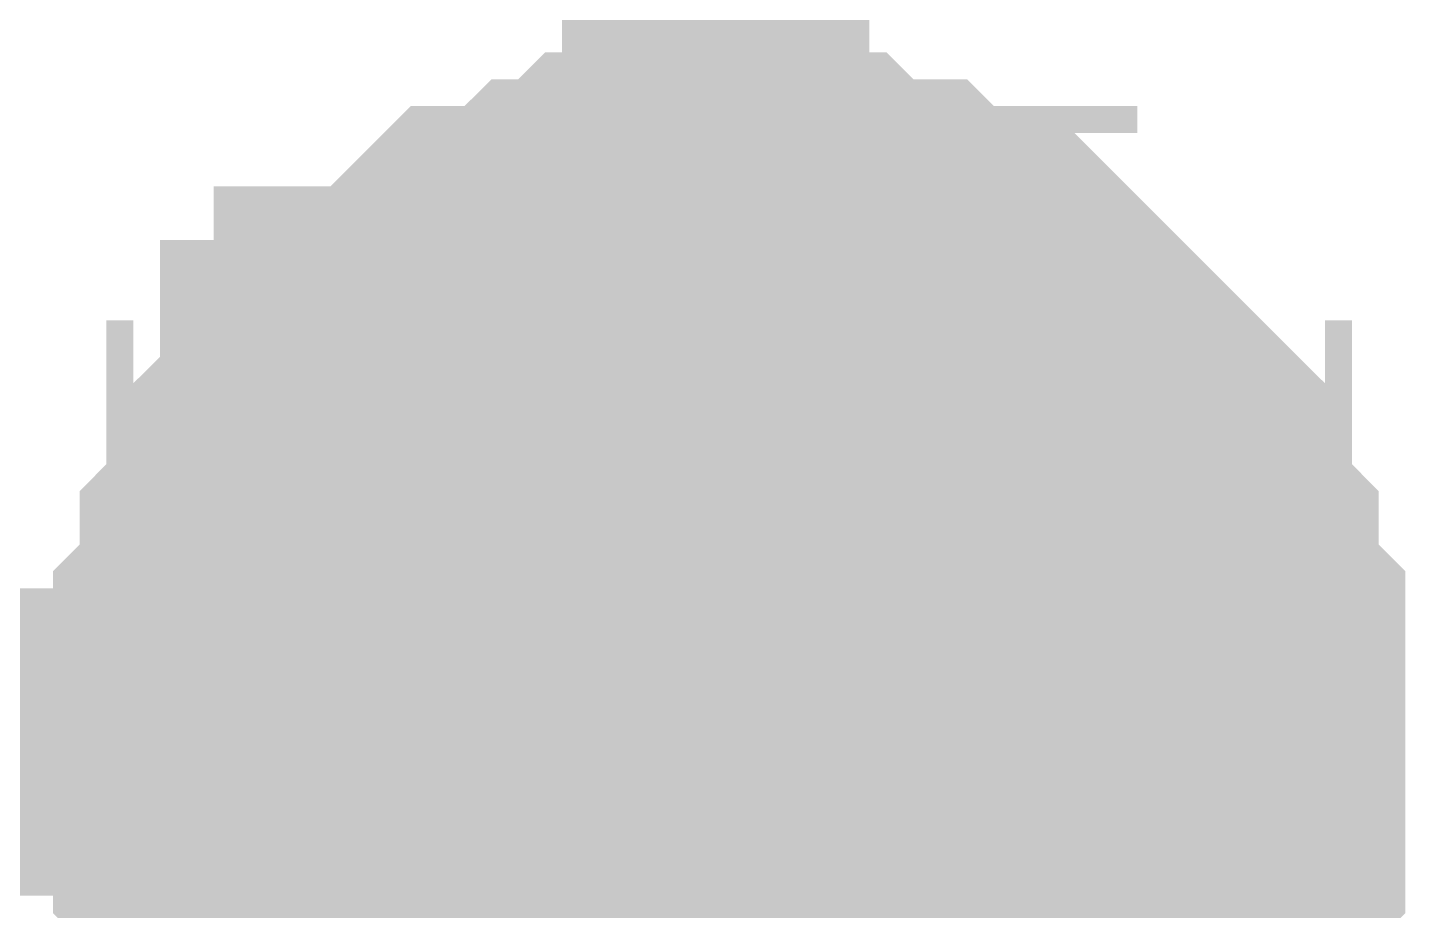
# Model space of a CAD drawing. Header units: inches. Extents: x 0 to 841, y 0 to 594.
# Drawn here: x 76.833 to 78.177, y 24.817 to 25.678 of the extents above; entities that cross this region are included whole.
import ezdxf

# ---------------------------------------------------------------- set-up
doc = ezdxf.new("R2010")
doc.units = ezdxf.units.IN
doc.layers.add('Sheet', color=255, linetype='Continuous')

msp = doc.modelspace()

# ---------------------------------------------------------------- linework, layer by layer
at = {"layer": 'Sheet'}
for points in [[(77.5045, 22.4984, 0.2997, 0.2997, 0), (77.5045, 24.9808, 0.2997, 0.2997, 0), (77.5045, 34.9888, 0.2997, 0.2997, 0)], [(77.008, 24.9808, 0.2997, 0.2997, 0), (77.008, 25.007, 0.2997, 0.2997, 0), (77.008, 25.0331, 0.2997, 0.2997, 0), (77.008, 25.0592, 0.2997, 0.2997, 0), (77.008, 25.0853, 0.2997, 0.2997, 0), (77.0342, 25.1115, 0.2997, 0.2997, 0), (77.0342, 25.1376, 0.2997, 0.2997, 0), (77.0342, 25.1637, 0.2997, 0.2997, 0), (77.0603, 25.1899, 0.2997, 0.2997, 0), (77.0603, 25.216, 0.2997, 0.2997, 0), (77.0603, 25.2421, 0.2997, 0.2997, 0), (77.0864, 25.2421, 0.2997, 0.2997, 0), (77.0864, 25.2683, 0.2997, 0.2997, 0), (77.1126, 25.2944, 0.2997, 0.2997, 0), (77.1126, 25.3205, 0.2997, 0.2997, 0), (77.1387, 25.3205, 0.2997, 0.2997, 0), (77.1648, 25.3466, 0.2997, 0.2997, 0), (77.1648, 25.3728, 0.2997, 0.2997, 0), (77.191, 25.3728, 0.2997, 0.2997, 0), (77.2171, 25.3989, 0.2997, 0.2997, 0), (77.2432, 25.425, 0.2997, 0.2997, 0), (77.2432, 25.425, 0.2997, 0.2997, 0), (77.2694, 25.4512, 0.2997, 0.2997, 0), (77.2955, 25.4512, 0.2997, 0.2997, 0), (77.3216, 25.4512, 0.2997, 0.2997, 0), (77.3478, 25.4773, 0.2997, 0.2997, 0), (77.3739, 25.4773, 0.2997, 0.2997, 0), (77.3739, 25.4773, 0.2997, 0.2997, 0), (77.4, 25.5034, 0.2997, 0.2997, 0), (77.4261, 25.5034, 0.2997, 0.2997, 0), (77.4523, 25.5034, 0.2997, 0.2997, 0), (77.4784, 25.5034, 0.2997, 0.2997, 0), (77.5045, 25.5034, 0.2997, 0.2997, 0)], [(77.008, 24.9808, 0.2997, 0.2997, 0), (77.008, 25.007, 0.2997, 0.2997, 0), (77.008, 25.0331, 0.2997, 0.2997, 0), (77.008, 25.0592, 0.2997, 0.2997, 0), (77.008, 25.0853, 0.2997, 0.2997, 0), (77.0342, 25.1115, 0.2997, 0.2997, 0), (77.0342, 25.1376, 0.2997, 0.2997, 0), (77.0342, 25.1637, 0.2997, 0.2997, 0), (77.0603, 25.1899, 0.2997, 0.2997, 0), (77.0603, 25.216, 0.2997, 0.2997, 0), (77.0603, 25.2421, 0.2997, 0.2997, 0), (77.0864, 25.2421, 0.2997, 0.2997, 0), (77.0864, 25.2683, 0.2997, 0.2997, 0), (77.1126, 25.2944, 0.2997, 0.2997, 0), (77.1126, 25.3205, 0.2997, 0.2997, 0), (77.1387, 25.3205, 0.2997, 0.2997, 0), (77.1648, 25.3466, 0.2997, 0.2997, 0), (77.1648, 25.3728, 0.2997, 0.2997, 0), (77.191, 25.3728, 0.2997, 0.2997, 0), (77.2171, 25.3989, 0.2997, 0.2997, 0), (77.2432, 25.425, 0.2997, 0.2997, 0), (77.2432, 25.425, 0.2997, 0.2997, 0), (77.2694, 25.4512, 0.2997, 0.2997, 0), (77.2955, 25.4512, 0.2997, 0.2997, 0), (77.3216, 25.4512, 0.2997, 0.2997, 0), (77.3478, 25.4773, 0.2997, 0.2997, 0), (77.3739, 25.4773, 0.2997, 0.2997, 0), (77.3739, 25.4773, 0.2997, 0.2997, 0), (77.4, 25.5034, 0.2997, 0.2997, 0), (77.4261, 25.5034, 0.2997, 0.2997, 0), (77.4523, 25.5034, 0.2997, 0.2997, 0), (77.4784, 25.5034, 0.2997, 0.2997, 0), (77.5045, 25.5034, 0.2997, 0.2997, 0)], [(77.008, 24.9808, 0.2997, 0.2997, 0), (77.008, 25.007, 0.2997, 0.2997, 0), (77.008, 25.0331, 0.2997, 0.2997, 0), (77.008, 25.0592, 0.2997, 0.2997, 0), (77.008, 25.0853, 0.2997, 0.2997, 0), (77.0342, 25.1115, 0.2997, 0.2997, 0), (77.0342, 25.1376, 0.2997, 0.2997, 0), (77.0342, 25.1637, 0.2997, 0.2997, 0), (77.0603, 25.1899, 0.2997, 0.2997, 0), (77.0603, 25.216, 0.2997, 0.2997, 0), (77.0603, 25.2421, 0.2997, 0.2997, 0), (77.0864, 25.2421, 0.2997, 0.2997, 0), (77.0864, 25.2683, 0.2997, 0.2997, 0), (77.1126, 25.2944, 0.2997, 0.2997, 0), (77.1126, 25.3205, 0.2997, 0.2997, 0), (77.1387, 25.3205, 0.2997, 0.2997, 0), (77.1648, 25.3466, 0.2997, 0.2997, 0), (77.1648, 25.3728, 0.2997, 0.2997, 0), (77.191, 25.3728, 0.2997, 0.2997, 0), (77.2171, 25.3989, 0.2997, 0.2997, 0), (77.2432, 25.425, 0.2997, 0.2997, 0), (77.2432, 25.425, 0.2997, 0.2997, 0), (77.2694, 25.4512, 0.2997, 0.2997, 0), (77.2955, 25.4512, 0.2997, 0.2997, 0), (77.3216, 25.4512, 0.2997, 0.2997, 0), (77.3478, 25.4773, 0.2997, 0.2997, 0), (77.3739, 25.4773, 0.2997, 0.2997, 0), (77.3739, 25.4773, 0.2997, 0.2997, 0), (77.4, 25.5034, 0.2997, 0.2997, 0), (77.4261, 25.5034, 0.2997, 0.2997, 0), (77.4523, 25.5034, 0.2997, 0.2997, 0), (77.4784, 25.5034, 0.2997, 0.2997, 0), (77.5045, 25.5034, 0.2997, 0.2997, 0)], [(77.008, 24.9808, 0.2997, 0.2997, 0), (77.008, 25.007, 0.2997, 0.2997, 0), (77.008, 25.0331, 0.2997, 0.2997, 0), (77.008, 25.0592, 0.2997, 0.2997, 0), (77.008, 25.0853, 0.2997, 0.2997, 0), (77.0342, 25.1115, 0.2997, 0.2997, 0), (77.0342, 25.1376, 0.2997, 0.2997, 0), (77.0342, 25.1637, 0.2997, 0.2997, 0), (77.0603, 25.1899, 0.2997, 0.2997, 0), (77.0603, 25.216, 0.2997, 0.2997, 0), (77.0603, 25.2421, 0.2997, 0.2997, 0), (77.0864, 25.2421, 0.2997, 0.2997, 0), (77.0864, 25.2683, 0.2997, 0.2997, 0), (77.1126, 25.2944, 0.2997, 0.2997, 0), (77.1126, 25.3205, 0.2997, 0.2997, 0), (77.1387, 25.3205, 0.2997, 0.2997, 0), (77.1648, 25.3466, 0.2997, 0.2997, 0), (77.1648, 25.3728, 0.2997, 0.2997, 0), (77.191, 25.3728, 0.2997, 0.2997, 0), (77.2171, 25.3989, 0.2997, 0.2997, 0), (77.2432, 25.425, 0.2997, 0.2997, 0), (77.2432, 25.425, 0.2997, 0.2997, 0), (77.2694, 25.4512, 0.2997, 0.2997, 0), (77.2955, 25.4512, 0.2997, 0.2997, 0), (77.3216, 25.4512, 0.2997, 0.2997, 0), (77.3478, 25.4773, 0.2997, 0.2997, 0), (77.3739, 25.4773, 0.2997, 0.2997, 0), (77.3739, 25.4773, 0.2997, 0.2997, 0), (77.4, 25.5034, 0.2997, 0.2997, 0), (77.4261, 25.5034, 0.2997, 0.2997, 0), (77.4523, 25.5034, 0.2997, 0.2997, 0), (77.4784, 25.5034, 0.2997, 0.2997, 0), (77.5045, 25.5034, 0.2997, 0.2997, 0)], [(77.5045, 25.5034, 0.2997, 0.2997, 0), (77.5045, 25.5034, 0.2997, 0.2997, 0)], [(77.5045, 25.5034, 0.2997, 0.2997, 0), (77.5307, 25.5034, 0.2997, 0.2997, 0), (77.5568, 25.5034, 0.2997, 0.2997, 0), (77.5829, 25.5034, 0.2997, 0.2997, 0), (77.6091, 25.5034, 0.2997, 0.2997, 0), (77.6352, 25.4773, 0.2997, 0.2997, 0), (77.6613, 25.4773, 0.2997, 0.2997, 0), (77.6875, 25.4773, 0.2997, 0.2997, 0), (77.7136, 25.4512, 0.2997, 0.2997, 0), (77.7397, 25.4512, 0.2997, 0.2997, 0), (77.7658, 25.4512, 0.2997, 0.2997, 0), (77.7658, 25.425, 0.2997, 0.2997, 0), (77.792, 25.425, 0.2997, 0.2997, 0), (77.8181, 25.3989, 0.2997, 0.2997, 0), (77.8442, 25.3728, 0.2997, 0.2997, 0), (77.8442, 25.3728, 0.2997, 0.2997, 0), (77.8704, 25.3466, 0.2997, 0.2997, 0), (77.8965, 25.3205, 0.2997, 0.2997, 0), (77.8965, 25.3205, 0.2997, 0.2997, 0), (77.9226, 25.2944, 0.2997, 0.2997, 0), (77.9488, 25.2683, 0.2997, 0.2997, 0), (77.9488, 25.2421, 0.2997, 0.2997, 0), (77.9749, 25.2421, 0.2997, 0.2997, 0), (77.9749, 25.216, 0.2997, 0.2997, 0), (77.9749, 25.1899, 0.2997, 0.2997, 0), (78.001, 25.1637, 0.2997, 0.2997, 0), (78.001, 25.1376, 0.2997, 0.2997, 0), (78.001, 25.1115, 0.2997, 0.2997, 0), (78.0272, 25.0853, 0.2997, 0.2997, 0), (78.0272, 25.0592, 0.2997, 0.2997, 0), (78.0272, 25.0331, 0.2997, 0.2997, 0), (78.0272, 25.007, 0.2997, 0.2997, 0), (78.0272, 24.9808, 0.2997, 0.2997, 0)], [(77.5045, 25.5034, 0.2997, 0.2997, 0), (77.5045, 25.5034, 0.2997, 0.2997, 0)], [(77.5045, 25.5034, 0.2997, 0.2997, 0), (77.5307, 25.5034, 0.2997, 0.2997, 0), (77.5568, 25.5034, 0.2997, 0.2997, 0), (77.5829, 25.5034, 0.2997, 0.2997, 0), (77.6091, 25.5034, 0.2997, 0.2997, 0), (77.6352, 25.4773, 0.2997, 0.2997, 0), (77.6613, 25.4773, 0.2997, 0.2997, 0), (77.6875, 25.4773, 0.2997, 0.2997, 0), (77.7136, 25.4512, 0.2997, 0.2997, 0), (77.7397, 25.4512, 0.2997, 0.2997, 0), (77.7658, 25.4512, 0.2997, 0.2997, 0), (77.7658, 25.425, 0.2997, 0.2997, 0), (77.792, 25.425, 0.2997, 0.2997, 0), (77.8181, 25.3989, 0.2997, 0.2997, 0), (77.8442, 25.3728, 0.2997, 0.2997, 0), (77.8442, 25.3728, 0.2997, 0.2997, 0), (77.8704, 25.3466, 0.2997, 0.2997, 0), (77.8965, 25.3205, 0.2997, 0.2997, 0), (77.8965, 25.3205, 0.2997, 0.2997, 0), (77.9226, 25.2944, 0.2997, 0.2997, 0), (77.9488, 25.2683, 0.2997, 0.2997, 0), (77.9488, 25.2421, 0.2997, 0.2997, 0), (77.9749, 25.2421, 0.2997, 0.2997, 0), (77.9749, 25.216, 0.2997, 0.2997, 0), (77.9749, 25.1899, 0.2997, 0.2997, 0), (78.001, 25.1637, 0.2997, 0.2997, 0), (78.001, 25.1376, 0.2997, 0.2997, 0), (78.001, 25.1115, 0.2997, 0.2997, 0), (78.0272, 25.0853, 0.2997, 0.2997, 0), (78.0272, 25.0592, 0.2997, 0.2997, 0), (78.0272, 25.0331, 0.2997, 0.2997, 0), (78.0272, 25.007, 0.2997, 0.2997, 0), (78.0272, 24.9808, 0.2997, 0.2997, 0)], [(77.5045, 25.5034, 0.2997, 0.2997, 0), (77.5045, 25.5034, 0.2997, 0.2997, 0)], [(77.5045, 25.5034, 0.2997, 0.2997, 0), (77.5307, 25.5034, 0.2997, 0.2997, 0), (77.5568, 25.5034, 0.2997, 0.2997, 0), (77.5829, 25.5034, 0.2997, 0.2997, 0), (77.6091, 25.5034, 0.2997, 0.2997, 0), (77.6352, 25.4773, 0.2997, 0.2997, 0), (77.6613, 25.4773, 0.2997, 0.2997, 0), (77.6875, 25.4773, 0.2997, 0.2997, 0), (77.7136, 25.4512, 0.2997, 0.2997, 0), (77.7397, 25.4512, 0.2997, 0.2997, 0), (77.7658, 25.4512, 0.2997, 0.2997, 0), (77.7658, 25.425, 0.2997, 0.2997, 0), (77.792, 25.425, 0.2997, 0.2997, 0), (77.8181, 25.3989, 0.2997, 0.2997, 0), (77.8442, 25.3728, 0.2997, 0.2997, 0), (77.8442, 25.3728, 0.2997, 0.2997, 0), (77.8704, 25.3466, 0.2997, 0.2997, 0), (77.8965, 25.3205, 0.2997, 0.2997, 0), (77.8965, 25.3205, 0.2997, 0.2997, 0), (77.9226, 25.2944, 0.2997, 0.2997, 0), (77.9488, 25.2683, 0.2997, 0.2997, 0), (77.9488, 25.2421, 0.2997, 0.2997, 0), (77.9749, 25.2421, 0.2997, 0.2997, 0), (77.9749, 25.216, 0.2997, 0.2997, 0), (77.9749, 25.1899, 0.2997, 0.2997, 0), (78.001, 25.1637, 0.2997, 0.2997, 0), (78.001, 25.1376, 0.2997, 0.2997, 0), (78.001, 25.1115, 0.2997, 0.2997, 0), (78.0272, 25.0853, 0.2997, 0.2997, 0), (78.0272, 25.0592, 0.2997, 0.2997, 0), (78.0272, 25.0331, 0.2997, 0.2997, 0), (78.0272, 25.007, 0.2997, 0.2997, 0), (78.0272, 24.9808, 0.2997, 0.2997, 0)], [(77.5045, 25.5034, 0.2997, 0.2997, 0), (77.5045, 25.5034, 0.2997, 0.2997, 0)], [(77.5045, 25.5034, 0.2997, 0.2997, 0), (77.5307, 25.5034, 0.2997, 0.2997, 0), (77.5568, 25.5034, 0.2997, 0.2997, 0), (77.5829, 25.5034, 0.2997, 0.2997, 0), (77.6091, 25.5034, 0.2997, 0.2997, 0), (77.6352, 25.4773, 0.2997, 0.2997, 0), (77.6613, 25.4773, 0.2997, 0.2997, 0), (77.6875, 25.4773, 0.2997, 0.2997, 0), (77.7136, 25.4512, 0.2997, 0.2997, 0), (77.7397, 25.4512, 0.2997, 0.2997, 0), (77.7658, 25.4512, 0.2997, 0.2997, 0), (77.7658, 25.425, 0.2997, 0.2997, 0), (77.792, 25.425, 0.2997, 0.2997, 0), (77.8181, 25.3989, 0.2997, 0.2997, 0), (77.8442, 25.3728, 0.2997, 0.2997, 0), (77.8442, 25.3728, 0.2997, 0.2997, 0), (77.8704, 25.3466, 0.2997, 0.2997, 0), (77.8965, 25.3205, 0.2997, 0.2997, 0), (77.8965, 25.3205, 0.2997, 0.2997, 0), (77.9226, 25.2944, 0.2997, 0.2997, 0), (77.9488, 25.2683, 0.2997, 0.2997, 0), (77.9488, 25.2421, 0.2997, 0.2997, 0), (77.9749, 25.2421, 0.2997, 0.2997, 0), (77.9749, 25.216, 0.2997, 0.2997, 0), (77.9749, 25.1899, 0.2997, 0.2997, 0), (78.001, 25.1637, 0.2997, 0.2997, 0), (78.001, 25.1376, 0.2997, 0.2997, 0), (78.001, 25.1115, 0.2997, 0.2997, 0), (78.0272, 25.0853, 0.2997, 0.2997, 0), (78.0272, 25.0592, 0.2997, 0.2997, 0), (78.0272, 25.0331, 0.2997, 0.2997, 0), (78.0272, 25.007, 0.2997, 0.2997, 0), (78.0272, 24.9808, 0.2997, 0.2997, 0)], [(77.008, 24.9808, 0.0991, 0.0991, 0), (77.008, 25.007, 0.0991, 0.0991, 0), (77.008, 25.0331, 0.0991, 0.0991, 0), (77.008, 25.0592, 0.0991, 0.0991, 0), (77.008, 25.0853, 0.0991, 0.0991, 0), (77.0342, 25.1115, 0.0991, 0.0991, 0), (77.0342, 25.1376, 0.0991, 0.0991, 0), (77.0342, 25.1637, 0.0991, 0.0991, 0), (77.0603, 25.1899, 0.0991, 0.0991, 0), (77.0603, 25.216, 0.0991, 0.0991, 0), (77.0603, 25.2421, 0.0991, 0.0991, 0), (77.0864, 25.2421, 0.0991, 0.0991, 0), (77.0864, 25.2683, 0.0991, 0.0991, 0), (77.1126, 25.2944, 0.0991, 0.0991, 0), (77.1126, 25.3205, 0.0991, 0.0991, 0), (77.1387, 25.3205, 0.0991, 0.0991, 0), (77.1648, 25.3466, 0.0991, 0.0991, 0), (77.1648, 25.3728, 0.0991, 0.0991, 0), (77.191, 25.3728, 0.0991, 0.0991, 0), (77.2171, 25.3989, 0.0991, 0.0991, 0), (77.2432, 25.425, 0.0991, 0.0991, 0), (77.2432, 25.425, 0.0991, 0.0991, 0), (77.2694, 25.4512, 0.0991, 0.0991, 0), (77.2955, 25.4512, 0.0991, 0.0991, 0), (77.3216, 25.4512, 0.0991, 0.0991, 0), (77.3478, 25.4773, 0.0991, 0.0991, 0), (77.3739, 25.4773, 0.0991, 0.0991, 0), (77.3739, 25.4773, 0.0991, 0.0991, 0), (77.4, 25.5034, 0.0991, 0.0991, 0), (77.4261, 25.5034, 0.0991, 0.0991, 0), (77.4523, 25.5034, 0.0991, 0.0991, 0), (77.4784, 25.5034, 0.0991, 0.0991, 0), (77.5045, 25.5034, 0.0991, 0.0991, 0)], [(77.008, 24.9808, 0.0991, 0.0991, 0), (77.008, 25.007, 0.0991, 0.0991, 0), (77.008, 25.0331, 0.0991, 0.0991, 0), (77.008, 25.0592, 0.0991, 0.0991, 0), (77.008, 25.0853, 0.0991, 0.0991, 0), (77.0342, 25.1115, 0.0991, 0.0991, 0), (77.0342, 25.1376, 0.0991, 0.0991, 0), (77.0342, 25.1637, 0.0991, 0.0991, 0), (77.0603, 25.1899, 0.0991, 0.0991, 0), (77.0603, 25.216, 0.0991, 0.0991, 0), (77.0603, 25.2421, 0.0991, 0.0991, 0), (77.0864, 25.2421, 0.0991, 0.0991, 0), (77.0864, 25.2683, 0.0991, 0.0991, 0), (77.1126, 25.2944, 0.0991, 0.0991, 0), (77.1126, 25.3205, 0.0991, 0.0991, 0), (77.1387, 25.3205, 0.0991, 0.0991, 0), (77.1648, 25.3466, 0.0991, 0.0991, 0), (77.1648, 25.3728, 0.0991, 0.0991, 0), (77.191, 25.3728, 0.0991, 0.0991, 0), (77.2171, 25.3989, 0.0991, 0.0991, 0), (77.2432, 25.425, 0.0991, 0.0991, 0), (77.2432, 25.425, 0.0991, 0.0991, 0), (77.2694, 25.4512, 0.0991, 0.0991, 0), (77.2955, 25.4512, 0.0991, 0.0991, 0), (77.3216, 25.4512, 0.0991, 0.0991, 0), (77.3478, 25.4773, 0.0991, 0.0991, 0), (77.3739, 25.4773, 0.0991, 0.0991, 0), (77.3739, 25.4773, 0.0991, 0.0991, 0), (77.4, 25.5034, 0.0991, 0.0991, 0), (77.4261, 25.5034, 0.0991, 0.0991, 0), (77.4523, 25.5034, 0.0991, 0.0991, 0), (77.4784, 25.5034, 0.0991, 0.0991, 0), (77.5045, 25.5034, 0.0991, 0.0991, 0)], [(77.008, 24.9808, 0.0991, 0.0991, 0), (77.008, 25.007, 0.0991, 0.0991, 0), (77.008, 25.0331, 0.0991, 0.0991, 0), (77.008, 25.0592, 0.0991, 0.0991, 0), (77.008, 25.0853, 0.0991, 0.0991, 0), (77.0342, 25.1115, 0.0991, 0.0991, 0), (77.0342, 25.1376, 0.0991, 0.0991, 0), (77.0342, 25.1637, 0.0991, 0.0991, 0), (77.0603, 25.1899, 0.0991, 0.0991, 0), (77.0603, 25.216, 0.0991, 0.0991, 0), (77.0603, 25.2421, 0.0991, 0.0991, 0), (77.0864, 25.2421, 0.0991, 0.0991, 0), (77.0864, 25.2683, 0.0991, 0.0991, 0), (77.1126, 25.2944, 0.0991, 0.0991, 0), (77.1126, 25.3205, 0.0991, 0.0991, 0), (77.1387, 25.3205, 0.0991, 0.0991, 0), (77.1648, 25.3466, 0.0991, 0.0991, 0), (77.1648, 25.3728, 0.0991, 0.0991, 0), (77.191, 25.3728, 0.0991, 0.0991, 0), (77.2171, 25.3989, 0.0991, 0.0991, 0), (77.2432, 25.425, 0.0991, 0.0991, 0), (77.2432, 25.425, 0.0991, 0.0991, 0), (77.2694, 25.4512, 0.0991, 0.0991, 0), (77.2955, 25.4512, 0.0991, 0.0991, 0), (77.3216, 25.4512, 0.0991, 0.0991, 0), (77.3478, 25.4773, 0.0991, 0.0991, 0), (77.3739, 25.4773, 0.0991, 0.0991, 0), (77.3739, 25.4773, 0.0991, 0.0991, 0), (77.4, 25.5034, 0.0991, 0.0991, 0), (77.4261, 25.5034, 0.0991, 0.0991, 0), (77.4523, 25.5034, 0.0991, 0.0991, 0), (77.4784, 25.5034, 0.0991, 0.0991, 0), (77.5045, 25.5034, 0.0991, 0.0991, 0)], [(77.008, 24.9808, 0.0991, 0.0991, 0), (77.008, 25.007, 0.0991, 0.0991, 0), (77.008, 25.0331, 0.0991, 0.0991, 0), (77.008, 25.0592, 0.0991, 0.0991, 0), (77.008, 25.0853, 0.0991, 0.0991, 0), (77.0342, 25.1115, 0.0991, 0.0991, 0), (77.0342, 25.1376, 0.0991, 0.0991, 0), (77.0342, 25.1637, 0.0991, 0.0991, 0), (77.0603, 25.1899, 0.0991, 0.0991, 0), (77.0603, 25.216, 0.0991, 0.0991, 0), (77.0603, 25.2421, 0.0991, 0.0991, 0), (77.0864, 25.2421, 0.0991, 0.0991, 0), (77.0864, 25.2683, 0.0991, 0.0991, 0), (77.1126, 25.2944, 0.0991, 0.0991, 0), (77.1126, 25.3205, 0.0991, 0.0991, 0), (77.1387, 25.3205, 0.0991, 0.0991, 0), (77.1648, 25.3466, 0.0991, 0.0991, 0), (77.1648, 25.3728, 0.0991, 0.0991, 0), (77.191, 25.3728, 0.0991, 0.0991, 0), (77.2171, 25.3989, 0.0991, 0.0991, 0), (77.2432, 25.425, 0.0991, 0.0991, 0), (77.2432, 25.425, 0.0991, 0.0991, 0), (77.2694, 25.4512, 0.0991, 0.0991, 0), (77.2955, 25.4512, 0.0991, 0.0991, 0), (77.3216, 25.4512, 0.0991, 0.0991, 0), (77.3478, 25.4773, 0.0991, 0.0991, 0), (77.3739, 25.4773, 0.0991, 0.0991, 0), (77.3739, 25.4773, 0.0991, 0.0991, 0), (77.4, 25.5034, 0.0991, 0.0991, 0), (77.4261, 25.5034, 0.0991, 0.0991, 0), (77.4523, 25.5034, 0.0991, 0.0991, 0), (77.4784, 25.5034, 0.0991, 0.0991, 0), (77.5045, 25.5034, 0.0991, 0.0991, 0)], [(77.5045, 25.5034, 0.0991, 0.0991, 0), (77.5045, 25.5034, 0.0991, 0.0991, 0)], [(77.5045, 25.5034, 0.0991, 0.0991, 0), (77.5307, 25.5034, 0.0991, 0.0991, 0), (77.5568, 25.5034, 0.0991, 0.0991, 0), (77.5829, 25.5034, 0.0991, 0.0991, 0), (77.6091, 25.5034, 0.0991, 0.0991, 0), (77.6352, 25.4773, 0.0991, 0.0991, 0), (77.6613, 25.4773, 0.0991, 0.0991, 0), (77.6875, 25.4773, 0.0991, 0.0991, 0), (77.7136, 25.4512, 0.0991, 0.0991, 0), (77.7397, 25.4512, 0.0991, 0.0991, 0), (77.7658, 25.4512, 0.0991, 0.0991, 0), (77.7658, 25.425, 0.0991, 0.0991, 0), (77.792, 25.425, 0.0991, 0.0991, 0), (77.8181, 25.3989, 0.0991, 0.0991, 0), (77.8442, 25.3728, 0.0991, 0.0991, 0), (77.8442, 25.3728, 0.0991, 0.0991, 0), (77.8704, 25.3466, 0.0991, 0.0991, 0), (77.8965, 25.3205, 0.0991, 0.0991, 0), (77.8965, 25.3205, 0.0991, 0.0991, 0), (77.9226, 25.2944, 0.0991, 0.0991, 0), (77.9488, 25.2683, 0.0991, 0.0991, 0), (77.9488, 25.2421, 0.0991, 0.0991, 0), (77.9749, 25.2421, 0.0991, 0.0991, 0), (77.9749, 25.216, 0.0991, 0.0991, 0), (77.9749, 25.1899, 0.0991, 0.0991, 0), (78.001, 25.1637, 0.0991, 0.0991, 0), (78.001, 25.1376, 0.0991, 0.0991, 0), (78.001, 25.1115, 0.0991, 0.0991, 0), (78.0272, 25.0853, 0.0991, 0.0991, 0), (78.0272, 25.0592, 0.0991, 0.0991, 0), (78.0272, 25.0331, 0.0991, 0.0991, 0), (78.0272, 25.007, 0.0991, 0.0991, 0), (78.0272, 24.9808, 0.0991, 0.0991, 0)], [(77.5045, 25.5034, 0.0991, 0.0991, 0), (77.5045, 25.5034, 0.0991, 0.0991, 0)], [(77.5045, 25.5034, 0.0991, 0.0991, 0), (77.5307, 25.5034, 0.0991, 0.0991, 0), (77.5568, 25.5034, 0.0991, 0.0991, 0), (77.5829, 25.5034, 0.0991, 0.0991, 0), (77.6091, 25.5034, 0.0991, 0.0991, 0), (77.6352, 25.4773, 0.0991, 0.0991, 0), (77.6613, 25.4773, 0.0991, 0.0991, 0), (77.6875, 25.4773, 0.0991, 0.0991, 0), (77.7136, 25.4512, 0.0991, 0.0991, 0), (77.7397, 25.4512, 0.0991, 0.0991, 0), (77.7658, 25.4512, 0.0991, 0.0991, 0), (77.7658, 25.425, 0.0991, 0.0991, 0), (77.792, 25.425, 0.0991, 0.0991, 0), (77.8181, 25.3989, 0.0991, 0.0991, 0), (77.8442, 25.3728, 0.0991, 0.0991, 0), (77.8442, 25.3728, 0.0991, 0.0991, 0), (77.8704, 25.3466, 0.0991, 0.0991, 0), (77.8965, 25.3205, 0.0991, 0.0991, 0), (77.8965, 25.3205, 0.0991, 0.0991, 0), (77.9226, 25.2944, 0.0991, 0.0991, 0), (77.9488, 25.2683, 0.0991, 0.0991, 0), (77.9488, 25.2421, 0.0991, 0.0991, 0), (77.9749, 25.2421, 0.0991, 0.0991, 0), (77.9749, 25.216, 0.0991, 0.0991, 0), (77.9749, 25.1899, 0.0991, 0.0991, 0), (78.001, 25.1637, 0.0991, 0.0991, 0), (78.001, 25.1376, 0.0991, 0.0991, 0), (78.001, 25.1115, 0.0991, 0.0991, 0), (78.0272, 25.0853, 0.0991, 0.0991, 0), (78.0272, 25.0592, 0.0991, 0.0991, 0), (78.0272, 25.0331, 0.0991, 0.0991, 0), (78.0272, 25.007, 0.0991, 0.0991, 0), (78.0272, 24.9808, 0.0991, 0.0991, 0)], [(77.5045, 25.5034, 0.0991, 0.0991, 0), (77.5045, 25.5034, 0.0991, 0.0991, 0)], [(77.5045, 25.5034, 0.0991, 0.0991, 0), (77.5307, 25.5034, 0.0991, 0.0991, 0), (77.5568, 25.5034, 0.0991, 0.0991, 0), (77.5829, 25.5034, 0.0991, 0.0991, 0), (77.6091, 25.5034, 0.0991, 0.0991, 0), (77.6352, 25.4773, 0.0991, 0.0991, 0), (77.6613, 25.4773, 0.0991, 0.0991, 0), (77.6875, 25.4773, 0.0991, 0.0991, 0), (77.7136, 25.4512, 0.0991, 0.0991, 0), (77.7397, 25.4512, 0.0991, 0.0991, 0), (77.7658, 25.4512, 0.0991, 0.0991, 0), (77.7658, 25.425, 0.0991, 0.0991, 0), (77.792, 25.425, 0.0991, 0.0991, 0), (77.8181, 25.3989, 0.0991, 0.0991, 0), (77.8442, 25.3728, 0.0991, 0.0991, 0), (77.8442, 25.3728, 0.0991, 0.0991, 0), (77.8704, 25.3466, 0.0991, 0.0991, 0), (77.8965, 25.3205, 0.0991, 0.0991, 0), (77.8965, 25.3205, 0.0991, 0.0991, 0), (77.9226, 25.2944, 0.0991, 0.0991, 0), (77.9488, 25.2683, 0.0991, 0.0991, 0), (77.9488, 25.2421, 0.0991, 0.0991, 0), (77.9749, 25.2421, 0.0991, 0.0991, 0), (77.9749, 25.216, 0.0991, 0.0991, 0), (77.9749, 25.1899, 0.0991, 0.0991, 0), (78.001, 25.1637, 0.0991, 0.0991, 0), (78.001, 25.1376, 0.0991, 0.0991, 0), (78.001, 25.1115, 0.0991, 0.0991, 0), (78.0272, 25.0853, 0.0991, 0.0991, 0), (78.0272, 25.0592, 0.0991, 0.0991, 0), (78.0272, 25.0331, 0.0991, 0.0991, 0), (78.0272, 25.007, 0.0991, 0.0991, 0), (78.0272, 24.9808, 0.0991, 0.0991, 0)], [(77.5045, 25.5034, 0.0991, 0.0991, 0), (77.5045, 25.5034, 0.0991, 0.0991, 0)], [(77.5045, 25.5034, 0.0991, 0.0991, 0), (77.5307, 25.5034, 0.0991, 0.0991, 0), (77.5568, 25.5034, 0.0991, 0.0991, 0), (77.5829, 25.5034, 0.0991, 0.0991, 0), (77.6091, 25.5034, 0.0991, 0.0991, 0), (77.6352, 25.4773, 0.0991, 0.0991, 0), (77.6613, 25.4773, 0.0991, 0.0991, 0), (77.6875, 25.4773, 0.0991, 0.0991, 0), (77.7136, 25.4512, 0.0991, 0.0991, 0), (77.7397, 25.4512, 0.0991, 0.0991, 0), (77.7658, 25.4512, 0.0991, 0.0991, 0), (77.7658, 25.425, 0.0991, 0.0991, 0), (77.792, 25.425, 0.0991, 0.0991, 0), (77.8181, 25.3989, 0.0991, 0.0991, 0), (77.8442, 25.3728, 0.0991, 0.0991, 0), (77.8442, 25.3728, 0.0991, 0.0991, 0), (77.8704, 25.3466, 0.0991, 0.0991, 0), (77.8965, 25.3205, 0.0991, 0.0991, 0), (77.8965, 25.3205, 0.0991, 0.0991, 0), (77.9226, 25.2944, 0.0991, 0.0991, 0), (77.9488, 25.2683, 0.0991, 0.0991, 0), (77.9488, 25.2421, 0.0991, 0.0991, 0), (77.9749, 25.2421, 0.0991, 0.0991, 0), (77.9749, 25.216, 0.0991, 0.0991, 0), (77.9749, 25.1899, 0.0991, 0.0991, 0), (78.001, 25.1637, 0.0991, 0.0991, 0), (78.001, 25.1376, 0.0991, 0.0991, 0), (78.001, 25.1115, 0.0991, 0.0991, 0), (78.0272, 25.0853, 0.0991, 0.0991, 0), (78.0272, 25.0592, 0.0991, 0.0991, 0), (78.0272, 25.0331, 0.0991, 0.0991, 0), (78.0272, 25.007, 0.0991, 0.0991, 0), (78.0272, 24.9808, 0.0991, 0.0991, 0)], [(77.5045, 24.9808, 0.2997, 0.2997, 0), (72.5135, 24.9808, 0.2997, 0.2997, 0)], [(77.1387, 24.6411, 0.2997, 0.2997, 0), (77.1126, 24.6673, 0.2997, 0.2997, 0), (77.1126, 24.6934, 0.2997, 0.2997, 0), (77.0864, 24.7195, 0.2997, 0.2997, 0), (77.0864, 24.7195, 0.2997, 0.2997, 0), (77.0603, 24.7456, 0.2997, 0.2997, 0), (77.0603, 24.7718, 0.2997, 0.2997, 0), (77.0603, 24.7979, 0.2997, 0.2997, 0), (77.0342, 24.824, 0.2997, 0.2997, 0), (77.0342, 24.8502, 0.2997, 0.2997, 0), (77.0342, 24.8502, 0.2997, 0.2997, 0), (77.008, 24.8763, 0.2997, 0.2997, 0), (77.008, 24.9024, 0.2997, 0.2997, 0), (77.008, 24.9286, 0.2997, 0.2997, 0), (77.008, 24.9547, 0.2997, 0.2997, 0), (77.008, 24.9808, 0.2997, 0.2997, 0)], [(77.008, 24.9808, 0.2997, 0.2997, 0), (77.008, 24.9808, 0.2997, 0.2997, 0)], [(77.1387, 24.6411, 0.2997, 0.2997, 0), (77.1126, 24.6673, 0.2997, 0.2997, 0), (77.1126, 24.6934, 0.2997, 0.2997, 0), (77.0864, 24.7195, 0.2997, 0.2997, 0), (77.0864, 24.7195, 0.2997, 0.2997, 0), (77.0603, 24.7456, 0.2997, 0.2997, 0), (77.0603, 24.7718, 0.2997, 0.2997, 0), (77.0603, 24.7979, 0.2997, 0.2997, 0), (77.0342, 24.824, 0.2997, 0.2997, 0), (77.0342, 24.8502, 0.2997, 0.2997, 0), (77.0342, 24.8502, 0.2997, 0.2997, 0), (77.008, 24.8763, 0.2997, 0.2997, 0), (77.008, 24.9024, 0.2997, 0.2997, 0), (77.008, 24.9286, 0.2997, 0.2997, 0), (77.008, 24.9547, 0.2997, 0.2997, 0), (77.008, 24.9808, 0.2997, 0.2997, 0)], [(77.008, 24.9808, 0.2997, 0.2997, 0), (77.008, 24.9808, 0.2997, 0.2997, 0)], [(77.1387, 24.6411, 0.2997, 0.2997, 0), (77.1126, 24.6673, 0.2997, 0.2997, 0), (77.1126, 24.6934, 0.2997, 0.2997, 0), (77.0864, 24.7195, 0.2997, 0.2997, 0), (77.0864, 24.7195, 0.2997, 0.2997, 0), (77.0603, 24.7456, 0.2997, 0.2997, 0), (77.0603, 24.7718, 0.2997, 0.2997, 0), (77.0603, 24.7979, 0.2997, 0.2997, 0), (77.0342, 24.824, 0.2997, 0.2997, 0), (77.0342, 24.8502, 0.2997, 0.2997, 0), (77.0342, 24.8502, 0.2997, 0.2997, 0), (77.008, 24.8763, 0.2997, 0.2997, 0), (77.008, 24.9024, 0.2997, 0.2997, 0), (77.008, 24.9286, 0.2997, 0.2997, 0), (77.008, 24.9547, 0.2997, 0.2997, 0), (77.008, 24.9808, 0.2997, 0.2997, 0)], [(77.008, 24.9808, 0.2997, 0.2997, 0), (77.008, 24.9808, 0.2997, 0.2997, 0)], [(77.1387, 24.6411, 0.2997, 0.2997, 0), (77.1126, 24.6673, 0.2997, 0.2997, 0), (77.1126, 24.6934, 0.2997, 0.2997, 0), (77.0864, 24.7195, 0.2997, 0.2997, 0), (77.0864, 24.7195, 0.2997, 0.2997, 0), (77.0603, 24.7456, 0.2997, 0.2997, 0), (77.0603, 24.7718, 0.2997, 0.2997, 0), (77.0603, 24.7979, 0.2997, 0.2997, 0), (77.0342, 24.824, 0.2997, 0.2997, 0), (77.0342, 24.8502, 0.2997, 0.2997, 0), (77.0342, 24.8502, 0.2997, 0.2997, 0), (77.008, 24.8763, 0.2997, 0.2997, 0), (77.008, 24.9024, 0.2997, 0.2997, 0), (77.008, 24.9286, 0.2997, 0.2997, 0), (77.008, 24.9547, 0.2997, 0.2997, 0), (77.008, 24.9808, 0.2997, 0.2997, 0)], [(77.008, 24.9808, 0.2997, 0.2997, 0), (77.008, 24.9808, 0.2997, 0.2997, 0)], [(78.0272, 24.9808, 0.2997, 0.2997, 0), (78.0272, 24.9547, 0.2997, 0.2997, 0), (78.0272, 24.9286, 0.2997, 0.2997, 0), (78.0272, 24.9024, 0.2997, 0.2997, 0), (78.0272, 24.8763, 0.2997, 0.2997, 0), (78.001, 24.8502, 0.2997, 0.2997, 0), (78.001, 24.8502, 0.2997, 0.2997, 0), (78.001, 24.824, 0.2997, 0.2997, 0), (77.9749, 24.7979, 0.2997, 0.2997, 0), (77.9749, 24.7718, 0.2997, 0.2997, 0), (77.9749, 24.7456, 0.2997, 0.2997, 0), (77.9488, 24.7195, 0.2997, 0.2997, 0), (77.9488, 24.7195, 0.2997, 0.2997, 0), (77.9226, 24.6934, 0.2997, 0.2997, 0), (77.8965, 24.6673, 0.2997, 0.2997, 0), (77.8965, 24.6411, 0.2997, 0.2997, 0)], [(78.0272, 24.9808, 0.2997, 0.2997, 0), (78.0272, 24.9547, 0.2997, 0.2997, 0), (78.0272, 24.9286, 0.2997, 0.2997, 0), (78.0272, 24.9024, 0.2997, 0.2997, 0), (78.0272, 24.8763, 0.2997, 0.2997, 0), (78.001, 24.8502, 0.2997, 0.2997, 0), (78.001, 24.8502, 0.2997, 0.2997, 0), (78.001, 24.824, 0.2997, 0.2997, 0), (77.9749, 24.7979, 0.2997, 0.2997, 0), (77.9749, 24.7718, 0.2997, 0.2997, 0), (77.9749, 24.7456, 0.2997, 0.2997, 0), (77.9488, 24.7195, 0.2997, 0.2997, 0), (77.9488, 24.7195, 0.2997, 0.2997, 0), (77.9226, 24.6934, 0.2997, 0.2997, 0), (77.8965, 24.6673, 0.2997, 0.2997, 0), (77.8965, 24.6411, 0.2997, 0.2997, 0)], [(78.0272, 24.9808, 0.2997, 0.2997, 0), (78.0272, 24.9547, 0.2997, 0.2997, 0), (78.0272, 24.9286, 0.2997, 0.2997, 0), (78.0272, 24.9024, 0.2997, 0.2997, 0), (78.0272, 24.8763, 0.2997, 0.2997, 0), (78.001, 24.8502, 0.2997, 0.2997, 0), (78.001, 24.8502, 0.2997, 0.2997, 0), (78.001, 24.824, 0.2997, 0.2997, 0), (77.9749, 24.7979, 0.2997, 0.2997, 0), (77.9749, 24.7718, 0.2997, 0.2997, 0), (77.9749, 24.7456, 0.2997, 0.2997, 0), (77.9488, 24.7195, 0.2997, 0.2997, 0), (77.9488, 24.7195, 0.2997, 0.2997, 0), (77.9226, 24.6934, 0.2997, 0.2997, 0), (77.8965, 24.6673, 0.2997, 0.2997, 0), (77.8965, 24.6411, 0.2997, 0.2997, 0)], [(78.0272, 24.9808, 0.2997, 0.2997, 0), (78.0272, 24.9547, 0.2997, 0.2997, 0), (78.0272, 24.9286, 0.2997, 0.2997, 0), (78.0272, 24.9024, 0.2997, 0.2997, 0), (78.0272, 24.8763, 0.2997, 0.2997, 0), (78.001, 24.8502, 0.2997, 0.2997, 0), (78.001, 24.8502, 0.2997, 0.2997, 0), (78.001, 24.824, 0.2997, 0.2997, 0), (77.9749, 24.7979, 0.2997, 0.2997, 0), (77.9749, 24.7718, 0.2997, 0.2997, 0), (77.9749, 24.7456, 0.2997, 0.2997, 0), (77.9488, 24.7195, 0.2997, 0.2997, 0), (77.9488, 24.7195, 0.2997, 0.2997, 0), (77.9226, 24.6934, 0.2997, 0.2997, 0), (77.8965, 24.6673, 0.2997, 0.2997, 0), (77.8965, 24.6411, 0.2997, 0.2997, 0)], [(78.0272, 24.9808, 0.2997, 0.2997, 0), (78.0272, 24.9808, 0.2997, 0.2997, 0), (78.0272, 24.9808, 0.2997, 0.2997, 0), (78.0272, 24.9808, 0.2997, 0.2997, 0), (78.0272, 24.9808, 0.2997, 0.2997, 0), (78.0272, 24.9808, 0.2997, 0.2997, 0), (78.0272, 24.9808, 0.2997, 0.2997, 0), (78.0272, 24.9808, 0.2997, 0.2997, 0), (78.0272, 24.9808, 0.2997, 0.2997, 0), (78.0272, 24.9808, 0.2997, 0.2997, 0), (78.0272, 24.9808, 0.2997, 0.2997, 0), (78.0272, 24.9808, 0.2997, 0.2997, 0), (78.0272, 24.9808, 0.2997, 0.2997, 0), (78.0272, 24.9808, 0.2997, 0.2997, 0), (78.0272, 24.9808, 0.2997, 0.2997, 0), (78.0272, 24.9808, 0.2997, 0.2997, 0), (78.0272, 24.9808, 0.2997, 0.2997, 0), (78.0272, 24.9808, 0.2997, 0.2997, 0), (78.0272, 24.9808, 0.2997, 0.2997, 0), (78.0272, 24.9808, 0.2997, 0.2997, 0), (78.0272, 24.9808, 0.2997, 0.2997, 0), (78.0272, 24.9808, 0.2997, 0.2997, 0), (78.0272, 24.9808, 0.2997, 0.2997, 0), (78.0272, 24.9808, 0.2997, 0.2997, 0), (78.0272, 24.9808, 0.2997, 0.2997, 0), (78.0272, 24.9808, 0.2997, 0.2997, 0), (78.0272, 24.9808, 0.2997, 0.2997, 0), (78.0272, 24.9808, 0.2997, 0.2997, 0), (78.0272, 24.9808, 0.2997, 0.2997, 0), (78.0272, 24.9808, 0.2997, 0.2997, 0), (78.0272, 24.9808, 0.2997, 0.2997, 0), (78.0272, 24.9808, 0.2997, 0.2997, 0), (78.0272, 24.9808, 0.2997, 0.2997, 0)], [(78.0272, 24.9808, 0.2997, 0.2997, 0), (78.0272, 24.9808, 0.2997, 0.2997, 0)], [(78.0272, 24.9808, 0.2997, 0.2997, 0), (78.0272, 24.9808, 0.2997, 0.2997, 0), (78.0272, 24.9808, 0.2997, 0.2997, 0), (78.0272, 24.9808, 0.2997, 0.2997, 0), (78.0272, 24.9808, 0.2997, 0.2997, 0), (78.0272, 24.9808, 0.2997, 0.2997, 0), (78.0272, 24.9808, 0.2997, 0.2997, 0), (78.0272, 24.9808, 0.2997, 0.2997, 0), (78.0272, 24.9808, 0.2997, 0.2997, 0), (78.0272, 24.9808, 0.2997, 0.2997, 0), (78.0272, 24.9808, 0.2997, 0.2997, 0), (78.0272, 24.9808, 0.2997, 0.2997, 0), (78.0272, 24.9808, 0.2997, 0.2997, 0), (78.0272, 24.9808, 0.2997, 0.2997, 0), (78.0272, 24.9808, 0.2997, 0.2997, 0), (78.0272, 24.9808, 0.2997, 0.2997, 0), (78.0272, 24.9808, 0.2997, 0.2997, 0), (78.0272, 24.9808, 0.2997, 0.2997, 0), (78.0272, 24.9808, 0.2997, 0.2997, 0), (78.0272, 24.9808, 0.2997, 0.2997, 0), (78.0272, 24.9808, 0.2997, 0.2997, 0), (78.0272, 24.9808, 0.2997, 0.2997, 0), (78.0272, 24.9808, 0.2997, 0.2997, 0), (78.0272, 24.9808, 0.2997, 0.2997, 0), (78.0272, 24.9808, 0.2997, 0.2997, 0), (78.0272, 24.9808, 0.2997, 0.2997, 0), (78.0272, 24.9808, 0.2997, 0.2997, 0), (78.0272, 24.9808, 0.2997, 0.2997, 0), (78.0272, 24.9808, 0.2997, 0.2997, 0), (78.0272, 24.9808, 0.2997, 0.2997, 0), (78.0272, 24.9808, 0.2997, 0.2997, 0), (78.0272, 24.9808, 0.2997, 0.2997, 0), (78.0272, 24.9808, 0.2997, 0.2997, 0)], [(78.0272, 24.9808, 0.2997, 0.2997, 0), (78.0272, 24.9808, 0.2997, 0.2997, 0)], [(78.0272, 24.9808, 0.2997, 0.2997, 0), (78.0272, 24.9808, 0.2997, 0.2997, 0), (78.0272, 24.9808, 0.2997, 0.2997, 0), (78.0272, 24.9808, 0.2997, 0.2997, 0), (78.0272, 24.9808, 0.2997, 0.2997, 0), (78.0272, 24.9808, 0.2997, 0.2997, 0), (78.0272, 24.9808, 0.2997, 0.2997, 0), (78.0272, 24.9808, 0.2997, 0.2997, 0), (78.0272, 24.9808, 0.2997, 0.2997, 0), (78.0272, 24.9808, 0.2997, 0.2997, 0), (78.0272, 24.9808, 0.2997, 0.2997, 0), (78.0272, 24.9808, 0.2997, 0.2997, 0), (78.0272, 24.9808, 0.2997, 0.2997, 0), (78.0272, 24.9808, 0.2997, 0.2997, 0), (78.0272, 24.9808, 0.2997, 0.2997, 0), (78.0272, 24.9808, 0.2997, 0.2997, 0), (78.0272, 24.9808, 0.2997, 0.2997, 0), (78.0272, 24.9808, 0.2997, 0.2997, 0), (78.0272, 24.9808, 0.2997, 0.2997, 0), (78.0272, 24.9808, 0.2997, 0.2997, 0), (78.0272, 24.9808, 0.2997, 0.2997, 0), (78.0272, 24.9808, 0.2997, 0.2997, 0), (78.0272, 24.9808, 0.2997, 0.2997, 0), (78.0272, 24.9808, 0.2997, 0.2997, 0), (78.0272, 24.9808, 0.2997, 0.2997, 0), (78.0272, 24.9808, 0.2997, 0.2997, 0), (78.0272, 24.9808, 0.2997, 0.2997, 0), (78.0272, 24.9808, 0.2997, 0.2997, 0), (78.0272, 24.9808, 0.2997, 0.2997, 0), (78.0272, 24.9808, 0.2997, 0.2997, 0), (78.0272, 24.9808, 0.2997, 0.2997, 0), (78.0272, 24.9808, 0.2997, 0.2997, 0), (78.0272, 24.9808, 0.2997, 0.2997, 0)], [(78.0272, 24.9808, 0.2997, 0.2997, 0), (78.0272, 24.9808, 0.2997, 0.2997, 0)], [(78.0272, 24.9808, 0.2997, 0.2997, 0), (78.0272, 24.9808, 0.2997, 0.2997, 0), (78.0272, 24.9808, 0.2997, 0.2997, 0), (78.0272, 24.9808, 0.2997, 0.2997, 0), (78.0272, 24.9808, 0.2997, 0.2997, 0), (78.0272, 24.9808, 0.2997, 0.2997, 0), (78.0272, 24.9808, 0.2997, 0.2997, 0), (78.0272, 24.9808, 0.2997, 0.2997, 0), (78.0272, 24.9808, 0.2997, 0.2997, 0), (78.0272, 24.9808, 0.2997, 0.2997, 0), (78.0272, 24.9808, 0.2997, 0.2997, 0), (78.0272, 24.9808, 0.2997, 0.2997, 0), (78.0272, 24.9808, 0.2997, 0.2997, 0), (78.0272, 24.9808, 0.2997, 0.2997, 0), (78.0272, 24.9808, 0.2997, 0.2997, 0), (78.0272, 24.9808, 0.2997, 0.2997, 0), (78.0272, 24.9808, 0.2997, 0.2997, 0), (78.0272, 24.9808, 0.2997, 0.2997, 0), (78.0272, 24.9808, 0.2997, 0.2997, 0), (78.0272, 24.9808, 0.2997, 0.2997, 0), (78.0272, 24.9808, 0.2997, 0.2997, 0), (78.0272, 24.9808, 0.2997, 0.2997, 0), (78.0272, 24.9808, 0.2997, 0.2997, 0), (78.0272, 24.9808, 0.2997, 0.2997, 0), (78.0272, 24.9808, 0.2997, 0.2997, 0), (78.0272, 24.9808, 0.2997, 0.2997, 0), (78.0272, 24.9808, 0.2997, 0.2997, 0), (78.0272, 24.9808, 0.2997, 0.2997, 0), (78.0272, 24.9808, 0.2997, 0.2997, 0), (78.0272, 24.9808, 0.2997, 0.2997, 0), (78.0272, 24.9808, 0.2997, 0.2997, 0), (78.0272, 24.9808, 0.2997, 0.2997, 0), (78.0272, 24.9808, 0.2997, 0.2997, 0)], [(78.0272, 24.9808, 0.2997, 0.2997, 0), (78.0272, 24.9808, 0.2997, 0.2997, 0)], [(77.0603, 24.7456, 0.0991, 0.0991, 0), (77.0603, 24.7718, 0.0991, 0.0991, 0), (77.0603, 24.7979, 0.0991, 0.0991, 0), (77.0342, 24.824, 0.0991, 0.0991, 0), (77.0342, 24.8502, 0.0991, 0.0991, 0), (77.0342, 24.8502, 0.0991, 0.0991, 0), (77.008, 24.8763, 0.0991, 0.0991, 0), (77.008, 24.9024, 0.0991, 0.0991, 0), (77.008, 24.9286, 0.0991, 0.0991, 0), (77.008, 24.9547, 0.0991, 0.0991, 0), (77.008, 24.9808, 0.0991, 0.0991, 0)], [(77.008, 24.9808, 0.0991, 0.0991, 0), (77.008, 24.9808, 0.0991, 0.0991, 0)], [(77.0603, 24.7456, 0.0991, 0.0991, 0), (77.0603, 24.7718, 0.0991, 0.0991, 0), (77.0603, 24.7979, 0.0991, 0.0991, 0), (77.0342, 24.824, 0.0991, 0.0991, 0), (77.0342, 24.8502, 0.0991, 0.0991, 0), (77.0342, 24.8502, 0.0991, 0.0991, 0), (77.008, 24.8763, 0.0991, 0.0991, 0), (77.008, 24.9024, 0.0991, 0.0991, 0), (77.008, 24.9286, 0.0991, 0.0991, 0), (77.008, 24.9547, 0.0991, 0.0991, 0), (77.008, 24.9808, 0.0991, 0.0991, 0)], [(77.008, 24.9808, 0.0991, 0.0991, 0), (77.008, 24.9808, 0.0991, 0.0991, 0)], [(77.0603, 24.7456, 0.0991, 0.0991, 0), (77.0603, 24.7718, 0.0991, 0.0991, 0), (77.0603, 24.7979, 0.0991, 0.0991, 0), (77.0342, 24.824, 0.0991, 0.0991, 0), (77.0342, 24.8502, 0.0991, 0.0991, 0), (77.0342, 24.8502, 0.0991, 0.0991, 0), (77.008, 24.8763, 0.0991, 0.0991, 0), (77.008, 24.9024, 0.0991, 0.0991, 0), (77.008, 24.9286, 0.0991, 0.0991, 0), (77.008, 24.9547, 0.0991, 0.0991, 0), (77.008, 24.9808, 0.0991, 0.0991, 0)], [(77.008, 24.9808, 0.0991, 0.0991, 0), (77.008, 24.9808, 0.0991, 0.0991, 0)], [(77.0603, 24.7456, 0.0991, 0.0991, 0), (77.0603, 24.7718, 0.0991, 0.0991, 0), (77.0603, 24.7979, 0.0991, 0.0991, 0), (77.0342, 24.824, 0.0991, 0.0991, 0), (77.0342, 24.8502, 0.0991, 0.0991, 0), (77.0342, 24.8502, 0.0991, 0.0991, 0), (77.008, 24.8763, 0.0991, 0.0991, 0), (77.008, 24.9024, 0.0991, 0.0991, 0), (77.008, 24.9286, 0.0991, 0.0991, 0), (77.008, 24.9547, 0.0991, 0.0991, 0), (77.008, 24.9808, 0.0991, 0.0991, 0)], [(77.008, 24.9808, 0.0991, 0.0991, 0), (77.008, 24.9808, 0.0991, 0.0991, 0)], [(78.0272, 24.9808, 0.0991, 0.0991, 0), (78.0272, 24.9547, 0.0991, 0.0991, 0), (78.0272, 24.9286, 0.0991, 0.0991, 0), (78.0272, 24.9024, 0.0991, 0.0991, 0), (78.0272, 24.8763, 0.0991, 0.0991, 0), (78.001, 24.8502, 0.0991, 0.0991, 0), (78.001, 24.8502, 0.0991, 0.0991, 0), (78.001, 24.824, 0.0991, 0.0991, 0), (77.9749, 24.7979, 0.0991, 0.0991, 0), (77.9749, 24.7718, 0.0991, 0.0991, 0), (77.9749, 24.7456, 0.0991, 0.0991, 0)], [(78.0272, 24.9808, 0.0991, 0.0991, 0), (78.0272, 24.9547, 0.0991, 0.0991, 0), (78.0272, 24.9286, 0.0991, 0.0991, 0), (78.0272, 24.9024, 0.0991, 0.0991, 0), (78.0272, 24.8763, 0.0991, 0.0991, 0), (78.001, 24.8502, 0.0991, 0.0991, 0), (78.001, 24.8502, 0.0991, 0.0991, 0), (78.001, 24.824, 0.0991, 0.0991, 0), (77.9749, 24.7979, 0.0991, 0.0991, 0), (77.9749, 24.7718, 0.0991, 0.0991, 0), (77.9749, 24.7456, 0.0991, 0.0991, 0)], [(78.0272, 24.9808, 0.0991, 0.0991, 0), (78.0272, 24.9547, 0.0991, 0.0991, 0), (78.0272, 24.9286, 0.0991, 0.0991, 0), (78.0272, 24.9024, 0.0991, 0.0991, 0), (78.0272, 24.8763, 0.0991, 0.0991, 0), (78.001, 24.8502, 0.0991, 0.0991, 0), (78.001, 24.8502, 0.0991, 0.0991, 0), (78.001, 24.824, 0.0991, 0.0991, 0), (77.9749, 24.7979, 0.0991, 0.0991, 0), (77.9749, 24.7718, 0.0991, 0.0991, 0), (77.9749, 24.7456, 0.0991, 0.0991, 0)], [(78.0272, 24.9808, 0.0991, 0.0991, 0), (78.0272, 24.9547, 0.0991, 0.0991, 0), (78.0272, 24.9286, 0.0991, 0.0991, 0), (78.0272, 24.9024, 0.0991, 0.0991, 0), (78.0272, 24.8763, 0.0991, 0.0991, 0), (78.001, 24.8502, 0.0991, 0.0991, 0), (78.001, 24.8502, 0.0991, 0.0991, 0), (78.001, 24.824, 0.0991, 0.0991, 0), (77.9749, 24.7979, 0.0991, 0.0991, 0), (77.9749, 24.7718, 0.0991, 0.0991, 0), (77.9749, 24.7456, 0.0991, 0.0991, 0)], [(78.0272, 24.9808, 0.0991, 0.0991, 0), (78.0272, 24.9808, 0.0991, 0.0991, 0), (78.0272, 24.9808, 0.0991, 0.0991, 0), (78.0272, 24.9808, 0.0991, 0.0991, 0), (78.0272, 24.9808, 0.0991, 0.0991, 0), (78.0272, 24.9808, 0.0991, 0.0991, 0), (78.0272, 24.9808, 0.0991, 0.0991, 0), (78.0272, 24.9808, 0.0991, 0.0991, 0), (78.0272, 24.9808, 0.0991, 0.0991, 0), (78.0272, 24.9808, 0.0991, 0.0991, 0), (78.0272, 24.9808, 0.0991, 0.0991, 0), (78.0272, 24.9808, 0.0991, 0.0991, 0), (78.0272, 24.9808, 0.0991, 0.0991, 0), (78.0272, 24.9808, 0.0991, 0.0991, 0), (78.0272, 24.9808, 0.0991, 0.0991, 0), (78.0272, 24.9808, 0.0991, 0.0991, 0), (78.0272, 24.9808, 0.0991, 0.0991, 0), (78.0272, 24.9808, 0.0991, 0.0991, 0), (78.0272, 24.9808, 0.0991, 0.0991, 0), (78.0272, 24.9808, 0.0991, 0.0991, 0), (78.0272, 24.9808, 0.0991, 0.0991, 0), (78.0272, 24.9808, 0.0991, 0.0991, 0), (78.0272, 24.9808, 0.0991, 0.0991, 0), (78.0272, 24.9808, 0.0991, 0.0991, 0), (78.0272, 24.9808, 0.0991, 0.0991, 0), (78.0272, 24.9808, 0.0991, 0.0991, 0), (78.0272, 24.9808, 0.0991, 0.0991, 0), (78.0272, 24.9808, 0.0991, 0.0991, 0), (78.0272, 24.9808, 0.0991, 0.0991, 0), (78.0272, 24.9808, 0.0991, 0.0991, 0), (78.0272, 24.9808, 0.0991, 0.0991, 0), (78.0272, 24.9808, 0.0991, 0.0991, 0), (78.0272, 24.9808, 0.0991, 0.0991, 0)], [(78.0272, 24.9808, 0.0991, 0.0991, 0), (78.0272, 24.9808, 0.0991, 0.0991, 0)], [(78.0272, 24.9808, 0.0991, 0.0991, 0), (78.0272, 24.9808, 0.0991, 0.0991, 0), (78.0272, 24.9808, 0.0991, 0.0991, 0), (78.0272, 24.9808, 0.0991, 0.0991, 0), (78.0272, 24.9808, 0.0991, 0.0991, 0), (78.0272, 24.9808, 0.0991, 0.0991, 0), (78.0272, 24.9808, 0.0991, 0.0991, 0), (78.0272, 24.9808, 0.0991, 0.0991, 0), (78.0272, 24.9808, 0.0991, 0.0991, 0), (78.0272, 24.9808, 0.0991, 0.0991, 0), (78.0272, 24.9808, 0.0991, 0.0991, 0), (78.0272, 24.9808, 0.0991, 0.0991, 0), (78.0272, 24.9808, 0.0991, 0.0991, 0), (78.0272, 24.9808, 0.0991, 0.0991, 0), (78.0272, 24.9808, 0.0991, 0.0991, 0), (78.0272, 24.9808, 0.0991, 0.0991, 0), (78.0272, 24.9808, 0.0991, 0.0991, 0), (78.0272, 24.9808, 0.0991, 0.0991, 0), (78.0272, 24.9808, 0.0991, 0.0991, 0), (78.0272, 24.9808, 0.0991, 0.0991, 0), (78.0272, 24.9808, 0.0991, 0.0991, 0), (78.0272, 24.9808, 0.0991, 0.0991, 0), (78.0272, 24.9808, 0.0991, 0.0991, 0), (78.0272, 24.9808, 0.0991, 0.0991, 0), (78.0272, 24.9808, 0.0991, 0.0991, 0), (78.0272, 24.9808, 0.0991, 0.0991, 0), (78.0272, 24.9808, 0.0991, 0.0991, 0), (78.0272, 24.9808, 0.0991, 0.0991, 0), (78.0272, 24.9808, 0.0991, 0.0991, 0), (78.0272, 24.9808, 0.0991, 0.0991, 0), (78.0272, 24.9808, 0.0991, 0.0991, 0), (78.0272, 24.9808, 0.0991, 0.0991, 0), (78.0272, 24.9808, 0.0991, 0.0991, 0)], [(78.0272, 24.9808, 0.0991, 0.0991, 0), (78.0272, 24.9808, 0.0991, 0.0991, 0)], [(78.0272, 24.9808, 0.0991, 0.0991, 0), (78.0272, 24.9808, 0.0991, 0.0991, 0), (78.0272, 24.9808, 0.0991, 0.0991, 0), (78.0272, 24.9808, 0.0991, 0.0991, 0), (78.0272, 24.9808, 0.0991, 0.0991, 0), (78.0272, 24.9808, 0.0991, 0.0991, 0), (78.0272, 24.9808, 0.0991, 0.0991, 0), (78.0272, 24.9808, 0.0991, 0.0991, 0), (78.0272, 24.9808, 0.0991, 0.0991, 0), (78.0272, 24.9808, 0.0991, 0.0991, 0), (78.0272, 24.9808, 0.0991, 0.0991, 0), (78.0272, 24.9808, 0.0991, 0.0991, 0), (78.0272, 24.9808, 0.0991, 0.0991, 0), (78.0272, 24.9808, 0.0991, 0.0991, 0), (78.0272, 24.9808, 0.0991, 0.0991, 0), (78.0272, 24.9808, 0.0991, 0.0991, 0), (78.0272, 24.9808, 0.0991, 0.0991, 0), (78.0272, 24.9808, 0.0991, 0.0991, 0), (78.0272, 24.9808, 0.0991, 0.0991, 0), (78.0272, 24.9808, 0.0991, 0.0991, 0), (78.0272, 24.9808, 0.0991, 0.0991, 0), (78.0272, 24.9808, 0.0991, 0.0991, 0), (78.0272, 24.9808, 0.0991, 0.0991, 0), (78.0272, 24.9808, 0.0991, 0.0991, 0), (78.0272, 24.9808, 0.0991, 0.0991, 0), (78.0272, 24.9808, 0.0991, 0.0991, 0), (78.0272, 24.9808, 0.0991, 0.0991, 0), (78.0272, 24.9808, 0.0991, 0.0991, 0), (78.0272, 24.9808, 0.0991, 0.0991, 0), (78.0272, 24.9808, 0.0991, 0.0991, 0), (78.0272, 24.9808, 0.0991, 0.0991, 0), (78.0272, 24.9808, 0.0991, 0.0991, 0), (78.0272, 24.9808, 0.0991, 0.0991, 0)], [(78.0272, 24.9808, 0.0991, 0.0991, 0), (78.0272, 24.9808, 0.0991, 0.0991, 0)], [(78.0272, 24.9808, 0.0991, 0.0991, 0), (78.0272, 24.9808, 0.0991, 0.0991, 0), (78.0272, 24.9808, 0.0991, 0.0991, 0), (78.0272, 24.9808, 0.0991, 0.0991, 0), (78.0272, 24.9808, 0.0991, 0.0991, 0), (78.0272, 24.9808, 0.0991, 0.0991, 0), (78.0272, 24.9808, 0.0991, 0.0991, 0), (78.0272, 24.9808, 0.0991, 0.0991, 0), (78.0272, 24.9808, 0.0991, 0.0991, 0), (78.0272, 24.9808, 0.0991, 0.0991, 0), (78.0272, 24.9808, 0.0991, 0.0991, 0), (78.0272, 24.9808, 0.0991, 0.0991, 0), (78.0272, 24.9808, 0.0991, 0.0991, 0), (78.0272, 24.9808, 0.0991, 0.0991, 0), (78.0272, 24.9808, 0.0991, 0.0991, 0), (78.0272, 24.9808, 0.0991, 0.0991, 0), (78.0272, 24.9808, 0.0991, 0.0991, 0), (78.0272, 24.9808, 0.0991, 0.0991, 0), (78.0272, 24.9808, 0.0991, 0.0991, 0), (78.0272, 24.9808, 0.0991, 0.0991, 0), (78.0272, 24.9808, 0.0991, 0.0991, 0), (78.0272, 24.9808, 0.0991, 0.0991, 0), (78.0272, 24.9808, 0.0991, 0.0991, 0), (78.0272, 24.9808, 0.0991, 0.0991, 0), (78.0272, 24.9808, 0.0991, 0.0991, 0), (78.0272, 24.9808, 0.0991, 0.0991, 0), (78.0272, 24.9808, 0.0991, 0.0991, 0), (78.0272, 24.9808, 0.0991, 0.0991, 0), (78.0272, 24.9808, 0.0991, 0.0991, 0), (78.0272, 24.9808, 0.0991, 0.0991, 0), (78.0272, 24.9808, 0.0991, 0.0991, 0), (78.0272, 24.9808, 0.0991, 0.0991, 0), (78.0272, 24.9808, 0.0991, 0.0991, 0)], [(78.0272, 24.9808, 0.0991, 0.0991, 0), (78.0272, 24.9808, 0.0991, 0.0991, 0)]]:
    msp.add_lwpolyline(points, format="xyseb", dxfattribs=at)
msp.add_lwpolyline([(77.246, 25, 0.508, 0.508, 1), (77.754, 25, 0.508, 0.508, 1)], format="xyseb", close=True, dxfattribs=at)

doc.saveas('drawing.dxf')
